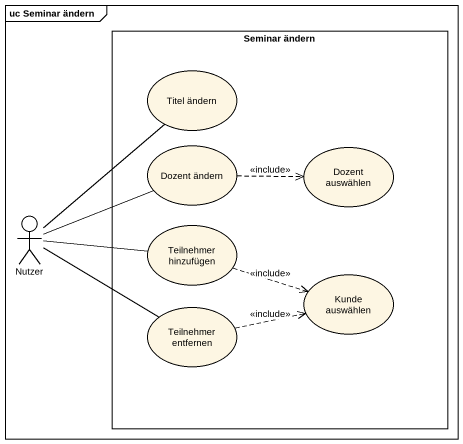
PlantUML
@startuml
mainframe uc Seminar ändern
rectangle "Seminar ändern" as Seminar_ändern {
  usecase "Titel ändern" as Titel_ändern
  usecase "Dozent ändern" as Dozent_ändern
  usecase "Dozent auswählen" as Dozent_auswählen
  usecase "Teilnehmer hinzufügen" as Teilnehmer_hinzufügen
  usecase "Kunde auswählen" as Kunde_auswählen
  usecase "Teilnehmer entfernen" as Teilnehmer_entfernen
}
actor Nutzer
Dozent_ändern .right.> Dozent_auswählen : <<include>>
Nutzer -up- Titel_ändern
Nutzer -right- Dozent_ändern
Nutzer -right- Teilnehmer_hinzufügen
Nutzer -right- Teilnehmer_entfernen
Teilnehmer_hinzufügen .right.> Kunde_auswählen : <<include>>
Teilnehmer_entfernen .right.> Kunde_auswählen : <<include>>
@enduml
